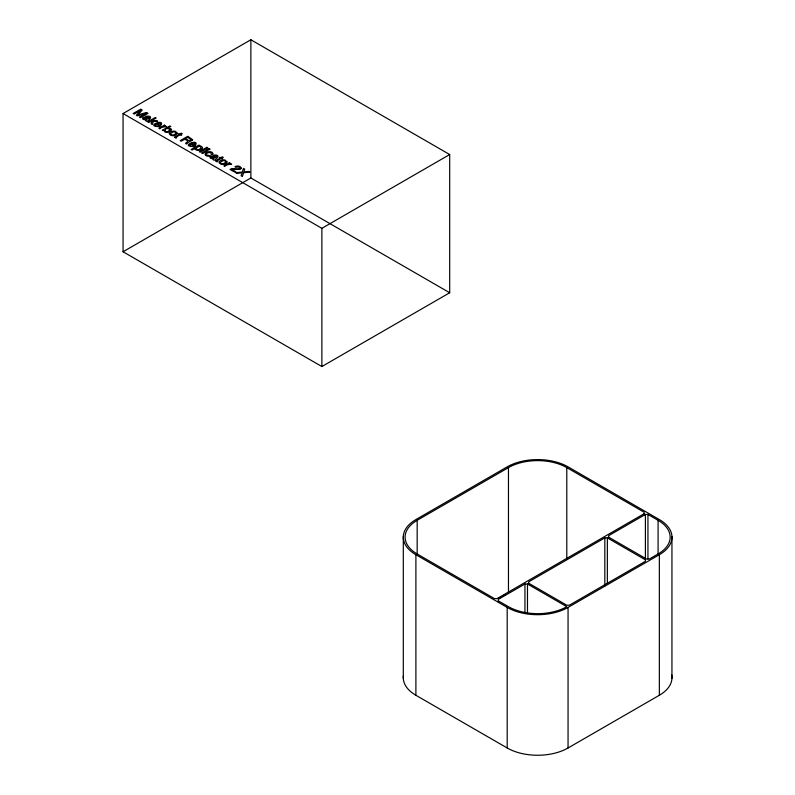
<?xml version="1.0" encoding="UTF-8"?>
<svg xmlns="http://www.w3.org/2000/svg" width="795" height="795" viewBox="0 0 795 795"><rect width="100%" height="100%" fill="white"/><g stroke="black" fill="none" stroke-linecap="round" stroke-linejoin="round"><path stroke-width="1.19" d="M123.056 113.546L250.872 39.75L449.692 154.538L449.692 292.759L321.876 366.545L123.056 251.757L123.056 113.546L321.876 228.334L449.692 154.538M123.056 251.757L250.872 177.971L449.692 292.759M417.166 554.831L417.166 520.308L508.462 467.599A41.241 23.81 0 0 1 566.785 467.599L644.139 512.248L644.139 514.713M644.139 513.719L497.044 598.635L494.51 598.635L417.166 553.976A41.241 23.81 0 0 1 417.166 520.308M498.793 598.367L500.939 597.125M503.086 595.882L505.242 594.64M498.316 600.831L508.462 606.684A41.241 23.81 0 0 0 566.785 606.684L527.482 583.997L524.948 583.997L498.316 599.37L498.316 601.835M528.745 583.262L566.785 605.224L569.329 605.224L645.401 561.3L645.401 559.839L607.36 537.877L604.826 537.877L528.745 581.801L528.745 584.265M658.081 554.831L658.081 520.308L647.945 514.444L645.401 514.444L608.632 535.681L608.632 538.145M415.894 554.711L507.19 607.42A43.039 24.844 0 0 0 568.057 607.42L659.353 554.711A43.039 24.844 0 0 0 659.353 519.572L568.057 466.864A43.039 24.844 0 0 0 507.19 466.864L415.894 519.572A43.039 24.844 0 0 0 415.894 554.711L415.894 695.267L507.19 747.976A43.039 24.844 0 0 0 568.057 747.976L659.353 695.267A43.039 24.844 0 0 0 671.616 674.558M608.632 537.142L646.673 559.104L649.207 559.104L658.081 553.976A41.241 23.81 0 0 0 658.081 520.308M671.944 536.516L671.944 678.334M659.353 554.711L659.353 695.267M647.945 514.444L647.945 558.835M645.401 514.444L645.401 558.835M607.36 537.877L607.36 583.49M604.826 537.877L604.826 585.965M568.057 607.42L568.057 747.976M566.785 467.599L566.785 558.835M527.482 583.997L527.482 613.581M524.948 583.997L524.948 612.349M508.462 467.599L508.462 592.126M507.19 607.42L507.19 747.976M403.303 536.516L403.303 678.334M321.876 228.334L321.876 366.545M250.872 39.75L250.872 177.971M415.894 695.267A43.039 24.844 0 0 1 403.413 675.82M212.831 153.445L211.977 154.757L211.082 154.23C212.434 151.616 206.74 152.233 206.143 154.22A1.61 0.924 0 0 0 206.362 154.965L210.268 155.74L209.055 156.128A2.673 1.54 0 0 1 207.346 156.158C200.588 154.31 211.043 148.854 212.831 153.445M174.771 137.217L176.102 138.27C176.46 137.247 177.166 135.846 179.978 135.011L181.618 135.09L180.743 134.574L182.274 133.689L181.339 133.153L179.799 134.037L179.054 133.61L178.299 134.047L179.044 134.474L174.771 137.217M215.773 160.888L217.114 161.942C217.462 160.918 218.178 159.517 220.98 158.692L222.62 158.761L221.745 158.255L223.276 157.36L222.342 156.824L220.801 157.708L220.056 157.281L219.301 157.718L220.046 158.145L215.773 160.888M155.204 124.914L156.218 126.047L159.388 126.624C143.279 126.554 167.308 117.292 160.192 126.246L156.158 123.911L155.204 124.914M189.767 144.869L190.78 146.002L193.95 146.568C177.842 146.509 201.87 137.247 194.755 146.191L190.72 143.865L189.767 144.869M149.639 117.62L148.526 118.385L144.292 117.123L142.553 117.968L142.842 119.24L146.071 120.085L145.753 120.78L146.807 121.387C150.255 119.707 153.713 115.106 145.733 116.309L149.639 117.62M217.005 156.506L215.892 157.281L211.659 156.019L209.92 156.863L210.208 158.135L213.438 158.98L213.12 159.676L214.173 160.282C217.621 158.602 221.08 154.001 213.1 155.204L217.005 156.506M170.388 133.6C170.686 136.839 178.487 133.808 174.87 131.98A1.779 1.034 0 0 0 173.419 131.851L170.388 133.6M220.185 162.349C220.473 165.579 228.284 162.558 224.657 160.729A1.779 1.034 0 0 0 223.216 160.6L220.185 162.349M192.609 139.701L192.549 140.119C189.955 141.798 188.743 141.421 186.626 143.955C182.592 143.577 192.281 140.904 184.47 139.354L181.23 141.232L180.207 140.636L187.769 136.273L192.609 139.701M170.14 129.625C163.83 136.382 163.512 125.063 170.14 129.625M163.869 130.39C164.436 133.679 170.438 132.517 171.472 129.873A2.942 1.699 0 0 0 170.955 128.81L168.053 128.025L170.796 126.445L169.892 125.928L162.309 130.3L163.869 130.39M177.225 133.192C174.681 139.364 163.184 132.695 173.419 131.115A3.22 1.858 0 0 1 175.526 131.443L177.225 133.192M227.022 161.932C224.478 168.113 212.981 161.435 223.216 159.865A3.22 1.858 0 0 1 225.313 160.192L227.022 161.932M143.776 118.326L145.356 119.558L148.099 118.862L145.256 117.869L143.776 118.326M211.142 157.211L212.722 158.453L215.465 157.758L212.623 156.764L211.142 157.211M160.749 124.259L159.984 125.262L156.913 123.503L159.378 123.165L160.749 124.259M195.312 144.213L194.536 145.217L191.476 143.448L193.94 143.12L195.312 144.213M191.178 139.642L189.121 140.725L185.324 138.867L187.908 137.366L191.178 139.642M241.203 168.103L241.114 168.451A3.15 1.819 0 0 1 240.269 169.325L231.892 169.464L235.916 171.79L235.042 172.296L229.984 169.375C232.975 167.179 236.801 170.319 239.683 168.361L238.699 166.9L235.867 167.278L234.923 166.731C236.801 165.499 240.458 165.698 241.203 168.103M243.459 168.431L242.316 172.018L235.737 172.694L236.97 173.409L242.167 172.823L241.104 175.794L242.376 176.53L243.588 172.754L249.809 172.088L248.587 171.382L243.777 171.949L244.741 169.166L243.459 168.431M153.514 121.237L152.292 124.517L151.11 123.831L152.163 121.237L148.615 122.39L147.721 121.883L155.283 117.511L156.168 118.028L151.785 120.562L156.506 120.582L157.688 121.267L153.514 121.237M195.918 147.999C199.138 154.061 205.001 142.315 195.918 147.999M140.526 110.366L136.323 115.295L137.336 115.881L145.873 113.447L139.473 117.113L140.447 117.68L148.009 113.317L146.558 112.473L138.002 114.917L142.226 109.978L140.755 109.134L133.202 113.496L134.176 114.063L140.526 110.366M202.109 148.595C200.3 150.305 196.693 151.239 194.924 149.033L194.904 148.407L192.092 150.036L191.168 149.5L198.849 145.068L199.744 145.584L199.018 146.002L200.946 146.181L202.457 147.433A3.269 1.888 0 0 1 202.109 148.595M164.406 125.153L158.901 128.333L159.825 128.87C160.918 125.978 171.014 127.21 164.336 126.206L165.29 125.66L164.406 125.153M206.879 147.304L199.316 151.666L200.251 152.203L207.803 147.84L206.879 147.304M207.117 149.838L201.632 153.008L202.576 153.554L208.061 150.384L207.117 149.838M209.194 148.645L208.141 149.251L209.085 149.788L210.138 149.182L209.194 148.645M229.437 162.697L223.922 165.877L224.846 166.413C225.81 163.591 236.195 164.664 229.367 163.75L230.311 163.204L229.437 162.697"/></g></svg>
